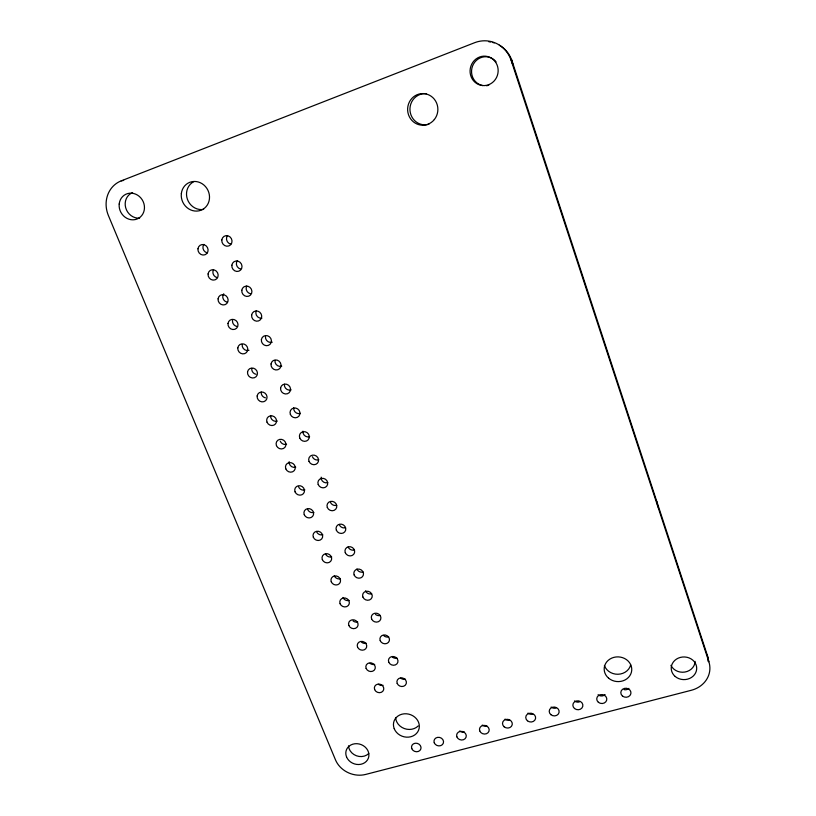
<?xml version="1.0" encoding="UTF-8"?>
<svg xmlns="http://www.w3.org/2000/svg" width="816" height="816" viewBox="0 0 816 816"><rect width="100%" height="100%" fill="white"/><g stroke="black" fill="none" stroke-linecap="round" stroke-linejoin="round"><path stroke-width="1.22" d="M708.145 661.45A25.541 22.766 0.4 0 0 707.115 654.575L708.859 661.766A25.877 23.011 0.6 0 1 691.295 690.285L365.701 774.425A23.848 20.788 20.4 0 1 335.488 759.869L108.395 215.526A27.652 25.143 61.2 0 1 121.217 180.856L474.647 42.697A29.978 28.489 -79.2 0 1 511.173 60.486L512.06 61.027A29.549 28.081 -79.1 0 0 499.331 45.186M121.217 180.856L123.634 180.407M512.101 63.311L512.968 63.811M511.642 61.904L512.509 62.414M511.601 59.629L707.472 655.676M511.173 60.486L708.859 661.766M656.829 501.544L657.951 506.93M248.972 350.288A5.131 4.794 48.3 0 1 242.189 344.587M428.89 124.246A15.596 14.912 -89.4 0 1 409.999 110.609A15.596 14.912 -89.4 0 1 426.35 93.718M630.676 664.938A13.627 12.22 4.4 0 1 617.967 674.261A13.627 12.22 4.4 0 1 604.411 665.54M255.989 374.269A5.09 4.763 45.5 0 1 251.767 368.455M250.492 293.729A5.222 4.906 54.7 0 1 246.707 286.059M207.325 252.868A5.294 4.916 58.8 0 1 203.918 244.372M695.11 661.378A12.566 11.2 0.5 0 1 684.838 672.058A12.566 11.2 0.5 0 1 670.946 665.326M272.279 342.179A5.141 4.845 48.6 0 1 265.475 336.457M532.756 714.163A4.896 4.345 10.5 0 1 527.983 713.113M304.858 489.906A4.937 4.58 32.8 0 1 298.595 486.866M291.118 389.895A5.069 4.774 42.3 0 1 284.396 384.254M605.084 694.61A4.978 4.437 6 0 1 598.057 694.753M492.476 42.412A29.549 28.081 -79.1 0 1 494.251 42.922M488.835 41.759A29.549 28.081 -79.1 0 1 490.661 42.024M418.22 725.934A12.944 11.444 18 0 1 404.277 728.535A12.944 11.444 18 0 1 395.607 717.499M281.744 366.16A5.11 4.804 45.4 0 1 274.982 360.468M628.901 688.378A5.018 4.468 4.4 0 1 624.118 689.632M217.25 277.613A5.253 4.886 56.4 0 1 213.415 269.923M139.628 218.147A13.423 12.22 61.4 0 1 125.695 207.774A13.423 12.22 61.4 0 1 132.569 192.637M371.668 593.813A4.835 4.417 22.9 0 1 365.517 590.845M286.579 444.241A4.988 4.651 37.5 0 1 280.255 441.181M295.769 467.18A4.967 4.61 35 0 1 289.17 461.683M318.73 459.785A4.978 4.661 33.9 0 1 312.406 456.725M309.611 436.713A5.008 4.702 36.5 0 1 302.96 431.154M277.318 421.087A5.018 4.692 40 0 1 270.637 415.507M300.41 413.416A5.039 4.733 39.3 0 1 293.719 407.816M236.803 326.41A5.171 4.825 51.1 0 1 232.519 320.494M227.072 302.134A5.212 4.855 53.8 0 1 223.737 293.801M261.895 318.189A5.182 4.876 51.7 0 1 256.408 310.559M230.887 244.147A5.314 4.967 60.1 0 1 227.501 235.6M368.771 753.474A11.597 10.139 20.4 0 1 356.368 755.749A11.597 10.139 20.4 0 1 348.514 745.885M482.766 85.558A14.545 13.821 -79.1 0 1 473.484 64.056A14.545 13.821 -79.1 0 1 496.097 61.863M488.764 85.252A14.545 13.821 -79.1 0 1 486.356 85.711M486.979 726.138A4.835 4.284 13.4 0 1 482.266 725.098M464.386 732.044A4.814 4.253 14.7 0 1 459.694 731.003M509.776 720.171A4.865 4.315 12 0 1 505.022 719.131M555.941 708.094A4.916 4.376 9.1 0 1 551.137 707.044M327.757 482.644A4.957 4.621 31.6 0 1 321.178 477.166M349.105 600.423A4.814 4.376 24.4 0 1 342.975 597.465M265.445 397.851A5.059 4.723 42.7 0 1 261.242 392.098M203.643 209.386A14.851 13.739 63.7 0 1 187.405 199.247A14.851 13.739 63.7 0 1 193.882 181.631M240.73 269.056A5.273 4.937 57.5 0 1 237.385 260.59M383.071 685.287A4.733 4.223 20.1 0 1 378.471 684.277M405.379 679.157A4.753 4.253 18.8 0 1 400.748 678.147M374.697 664.357A4.753 4.253 21 0 1 370.066 663.347M397.066 658.114A4.774 4.294 19.7 0 1 392.414 657.094M366.241 643.232A4.774 4.294 22 0 1 361.6 642.233M388.671 636.878A4.794 4.335 20.6 0 1 384.01 635.868M357.714 621.925A4.794 4.335 23.1 0 1 353.053 620.925M380.215 615.437A4.814 4.376 21.7 0 1 375.523 614.438M340.415 578.728A4.835 4.417 25.7 0 1 334.264 575.749M363.049 571.985A4.855 4.457 24.3 0 1 356.867 569.007M331.653 556.828A4.855 4.457 27.2 0 1 325.472 553.84M354.348 549.964A4.876 4.498 25.8 0 1 348.136 546.965M345.566 527.728A4.906 4.539 27.5 0 1 339.323 524.719M322.799 534.725A4.886 4.498 28.9 0 1 316.588 531.716M336.702 505.298A4.927 4.58 29.4 0 1 330.439 502.268M579.319 701.974A4.947 4.406 7.5 0 1 574.495 700.924M313.874 512.417A4.906 4.539 30.8 0 1 307.632 509.398M197.962 248.798A5.365 4.978 58.6 0 0 205.01 254.755A5.365 4.978 58.6 0 0 206.071 245.8A5.365 4.978 58.6 0 0 197.962 248.798M434.347 119.544A15.82 15.127 -89.7 0 0 425.35 93.809A15.82 15.127 -89.7 0 0 408.541 114.842A15.82 15.127 -89.7 0 0 434.347 119.544M394.22 728.668A13.097 11.557 18.1 0 0 416.333 733.625A13.097 11.557 18.1 0 0 408.622 714.112A13.097 11.557 18.1 0 0 394.22 728.668M608.603 678.167A13.801 12.352 4.5 0 0 631.421 672.18A13.801 12.352 4.5 0 0 613.877 657.37A13.801 12.352 4.5 0 0 608.603 678.167M346.545 756.911A11.74 10.231 20.4 0 0 366.313 761.399A11.74 10.231 20.4 0 0 359.213 743.998A11.74 10.231 20.4 0 0 346.545 756.911M241.801 290.272A5.294 4.967 54.4 0 0 248.778 296.167A5.294 4.967 54.4 0 0 249.941 287.354A5.294 4.967 54.4 0 0 241.801 290.272M675.179 676.464A12.73 11.322 0.6 0 0 696.344 670.966A12.73 11.322 0.6 0 0 680.371 657.41A12.73 11.322 0.6 0 0 675.179 676.464M261.395 339.619A5.212 4.906 48.3 0 0 268.291 345.433A5.212 4.906 48.3 0 0 269.484 336.814A5.212 4.906 48.3 0 0 261.395 339.619M247.534 372.014A5.161 4.814 45.3 0 0 254.378 377.747A5.161 4.814 45.3 0 0 255.53 369.281A5.161 4.814 45.3 0 0 247.534 372.014M598.373 702.28A5.049 4.478 6.1 0 0 606.696 700.118A5.049 4.478 6.1 0 0 600.25 694.732A5.049 4.478 6.1 0 0 598.373 702.28M374.646 689.581A4.794 4.264 20.2 0 0 382.724 691.366A4.794 4.264 20.2 0 0 379.848 684.175A4.794 4.264 20.2 0 0 374.646 689.581M280.602 388.018A5.141 4.825 42.1 0 0 287.416 393.74A5.141 4.825 42.1 0 0 288.64 385.315A5.141 4.825 42.1 0 0 280.602 388.018M237.813 347.851A5.192 4.855 48.1 0 0 244.698 353.624A5.192 4.855 48.1 0 0 245.83 345.066A5.192 4.855 48.1 0 0 237.813 347.851M388.732 662.113A4.835 4.335 19.7 0 0 396.902 663.898A4.835 4.335 19.7 0 0 394.016 656.594A4.835 4.335 19.7 0 0 388.732 662.113M271.045 363.936A5.171 4.865 45.2 0 0 277.899 369.709A5.171 4.865 45.2 0 0 279.103 361.182A5.171 4.865 45.2 0 0 271.045 363.936M208.08 273.921A5.324 4.947 56.2 0 0 215.077 279.837A5.324 4.947 56.2 0 0 216.158 270.983A5.324 4.947 56.2 0 0 208.08 273.921M285.804 468.853A5.029 4.661 34.9 0 0 294.229 470.608A5.029 4.661 34.9 0 0 291.067 462.713A5.029 4.661 34.9 0 0 285.804 468.853M318.22 484.52A5.018 4.672 31.5 0 0 326.645 486.285A5.018 4.672 31.5 0 0 323.544 478.421A5.018 4.672 31.5 0 0 318.22 484.52M276.461 445.628A5.059 4.702 37.3 0 0 284.906 447.372A5.059 4.702 37.3 0 0 281.724 439.406A5.059 4.702 37.3 0 0 276.461 445.628M299.747 437.998A5.08 4.753 36.4 0 0 308.244 439.753A5.08 4.753 36.4 0 0 305.082 431.735A5.08 4.753 36.4 0 0 299.747 437.998M267.016 422.168A5.09 4.743 39.9 0 0 275.512 423.922A5.09 4.743 39.9 0 0 272.289 415.874A5.09 4.743 39.9 0 0 267.016 422.168M622.445 696.007A5.08 4.508 4.6 0 0 630.839 693.824A5.08 4.508 4.6 0 0 624.383 688.408A5.08 4.508 4.6 0 0 622.445 696.007M119.197 204.02A13.607 12.373 61.2 0 0 136.945 219.065A13.607 12.373 61.2 0 0 139.25 196.37A13.607 12.373 61.2 0 0 119.197 204.02M228.001 323.452A5.233 4.886 50.9 0 0 234.916 329.276A5.233 4.886 50.9 0 0 236.038 320.606A5.233 4.886 50.9 0 0 228.001 323.452M218.086 298.809A5.273 4.916 53.6 0 0 225.043 304.674A5.273 4.916 53.6 0 0 226.144 295.922A5.273 4.916 53.6 0 0 218.086 298.809M251.644 315.068A5.253 4.937 51.4 0 0 258.58 320.923A5.253 4.937 51.4 0 0 259.753 312.202A5.253 4.937 51.4 0 0 251.644 315.068M221.819 239.935A5.396 5.029 59.8 0 0 228.878 245.932A5.396 5.029 59.8 0 0 230.01 236.905A5.396 5.029 59.8 0 0 221.819 239.935M366.129 668.416A4.814 4.304 21.1 0 0 374.238 670.191A4.814 4.304 21.1 0 0 371.331 662.929A4.814 4.304 21.1 0 0 366.129 668.416M357.53 647.047A4.835 4.345 22 0 0 365.67 648.832A4.835 4.345 22 0 0 362.743 641.498A4.835 4.345 22 0 0 357.53 647.047M456.889 736.868A4.865 4.294 14.8 0 0 465.12 738.694A4.865 4.294 14.8 0 0 462.335 731.473A4.865 4.294 14.8 0 0 456.889 736.868M550.871 714.663A4.978 4.417 9.2 0 0 559.042 712.541A4.978 4.417 9.2 0 0 552.626 707.207A4.978 4.417 9.2 0 0 550.871 714.663M479.737 730.901A4.896 4.325 13.5 0 0 488.009 732.737A4.896 4.325 13.5 0 0 485.245 725.475A4.896 4.325 13.5 0 0 479.737 730.901M527.422 720.773A4.957 4.386 10.6 0 0 535.531 718.672A4.957 4.386 10.6 0 0 529.125 713.357A4.957 4.386 10.6 0 0 527.422 720.773M290.374 414.406A5.11 4.794 39.2 0 0 298.911 416.16A5.11 4.794 39.2 0 0 295.718 408.061A5.11 4.794 39.2 0 0 290.374 414.406M181.346 193.545A15.065 13.913 63.4 0 0 200.93 210.263A15.065 13.913 63.4 0 0 203.888 185.008A15.065 13.913 63.4 0 0 181.346 193.545M231.856 265.231A5.345 4.998 57.2 0 0 238.874 271.177A5.345 4.998 57.2 0 0 240.016 262.252A5.345 4.998 57.2 0 0 231.856 265.231M397.188 683.4A4.814 4.294 18.8 0 0 405.317 685.185A4.814 4.294 18.8 0 0 402.461 677.953A4.814 4.294 18.8 0 0 397.188 683.4M295.066 491.864A4.998 4.631 32.7 0 0 303.45 493.619A4.998 4.631 32.7 0 0 300.319 485.795A4.998 4.631 32.7 0 0 295.066 491.864M380.205 640.621A4.855 4.376 20.7 0 0 388.396 642.406A4.855 4.376 20.7 0 0 385.489 635.042A4.855 4.376 20.7 0 0 380.205 640.621M348.85 625.495A4.855 4.386 23.1 0 0 357.031 627.269A4.855 4.386 23.1 0 0 354.073 619.874A4.855 4.386 23.1 0 0 348.85 625.495M371.596 618.936A4.876 4.417 21.7 0 0 379.817 620.721A4.876 4.417 21.7 0 0 376.89 613.285A4.876 4.417 21.7 0 0 371.596 618.936M331.255 581.767A4.896 4.468 25.7 0 0 339.497 583.542A4.896 4.468 25.7 0 0 336.488 576.014A4.896 4.468 25.7 0 0 331.255 581.767M354.134 574.964A4.916 4.508 24.3 0 0 362.426 576.739A4.916 4.508 24.3 0 0 359.438 569.16A4.916 4.508 24.3 0 0 354.134 574.964M322.33 559.613A4.916 4.508 27.2 0 0 330.613 561.377A4.916 4.508 27.2 0 0 327.573 553.768A4.916 4.508 27.2 0 0 322.33 559.613M345.28 552.677A4.947 4.549 25.8 0 0 353.603 554.441A4.947 4.549 25.8 0 0 350.594 546.791A4.947 4.549 25.8 0 0 345.28 552.677M336.345 530.165A4.967 4.59 27.5 0 0 344.709 531.94A4.967 4.59 27.5 0 0 341.659 524.219A4.967 4.59 27.5 0 0 336.345 530.165M327.318 507.45A4.988 4.631 29.4 0 0 335.723 509.215A4.988 4.631 29.4 0 0 332.642 501.422A4.988 4.631 29.4 0 0 327.318 507.45M574.515 708.502A5.008 4.447 7.6 0 0 582.767 706.36A5.008 4.447 7.6 0 0 576.331 700.995A5.008 4.447 7.6 0 0 574.515 708.502M504.186 726.832A4.927 4.355 12.1 0 0 512.213 724.741A4.927 4.355 12.1 0 0 505.828 719.467A4.927 4.355 12.1 0 0 504.186 726.832M434.245 742.774A4.845 4.264 16.1 0 0 442.425 744.6A4.845 4.264 16.1 0 0 439.62 737.429A4.845 4.264 16.1 0 0 434.245 742.774M411.784 748.639A4.825 4.223 17.3 0 0 419.924 750.465A4.825 4.223 17.3 0 0 417.088 743.325A4.825 4.223 17.3 0 0 411.784 748.639M488.713 84.691A14.749 14.015 -79.2 0 0 493.292 59.548A14.749 14.015 -79.2 0 0 470.312 68.371A14.749 14.015 -79.2 0 0 488.713 84.691M257.162 395.944A5.12 4.784 42.6 0 0 263.966 401.635A5.12 4.784 42.6 0 0 265.139 393.261A5.12 4.784 42.6 0 0 257.162 395.944M309.019 461.377A5.049 4.712 33.8 0 0 317.495 463.131A5.049 4.712 33.8 0 0 314.354 455.185A5.049 4.712 33.8 0 0 309.019 461.377M304.246 514.661A4.967 4.59 30.7 0 0 312.589 516.416A4.967 4.59 30.7 0 0 309.488 508.674A4.967 4.59 30.7 0 0 304.246 514.661M313.334 537.234A4.947 4.549 28.9 0 0 321.647 538.999A4.947 4.549 28.9 0 0 318.577 531.328A4.947 4.549 28.9 0 0 313.334 537.234M362.906 597.057A4.896 4.457 22.9 0 0 371.168 598.832A4.896 4.457 22.9 0 0 368.2 591.325A4.896 4.457 22.9 0 0 362.906 597.057M340.088 603.728A4.876 4.427 24.4 0 0 348.31 605.503A4.876 4.427 24.4 0 0 345.321 598.046A4.876 4.427 24.4 0 0 340.088 603.728"/></g></svg>
